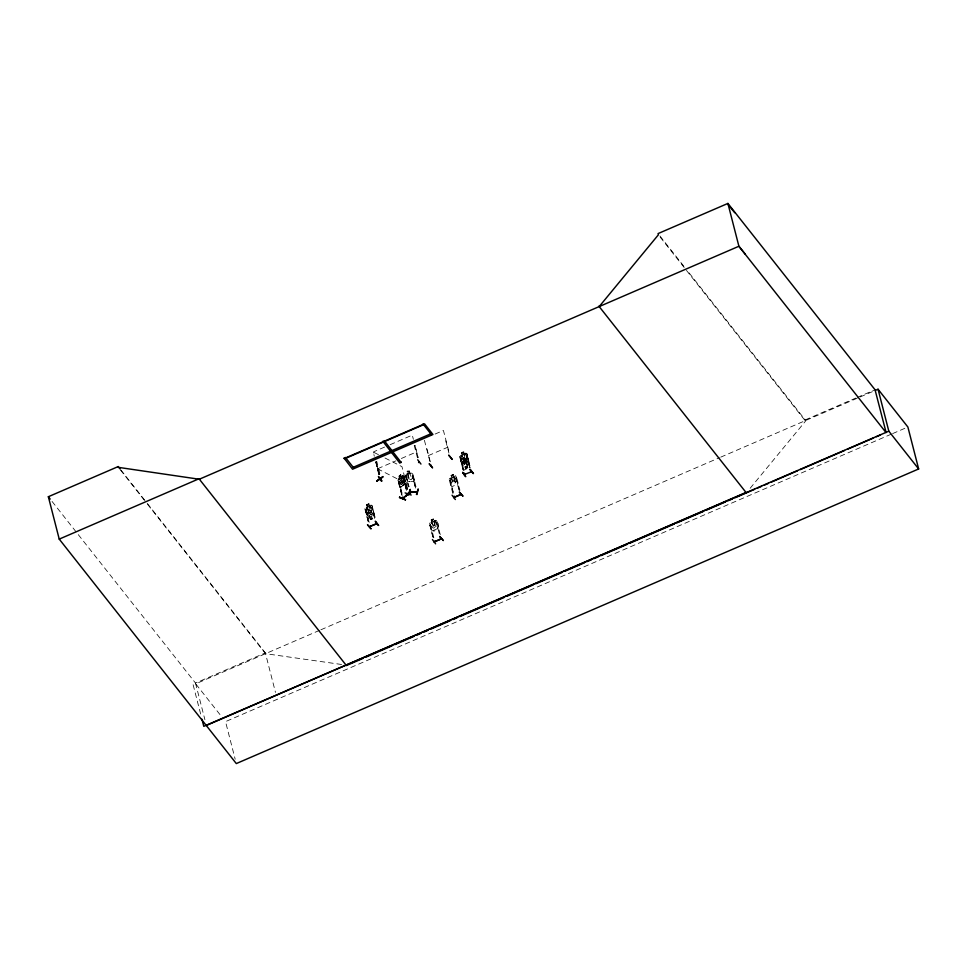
<?xml version="1.0" encoding="UTF-8"?>
<svg xmlns="http://www.w3.org/2000/svg" width="967" height="967" viewBox="0 0 967 967"><rect width="100%" height="100%" fill="white"/><g stroke="black" fill="none" stroke-linecap="round" stroke-linejoin="round"><path stroke-width="0.73" stroke-dasharray="4.83 3.63" d="M400.459 487.428L404.52 484.044L404.726 481.554M404.52 484.044L404.605 481.554L404.617 484.092L400.435 487.537L399.359 485.942L400.519 487.453M404.665 481.518L404.641 484.104L400.495 487.561L399.359 485.942M430.956 529.287C434.86 535.186 441.617 525.141 436.588 520.669M437.821 528.598L438.111 526.193M450.598 484.926L451.867 486.655L457.476 484.237L457.766 481.832M469.478 467.69L469.744 465.308L466.783 453.535M462.649 468.366L463.918 470.107L469.563 467.726L469.853 465.332M365.828 512.353L366.094 509.911L371.751 507.554L373.057 509.355M365.913 512.329L366.203 509.996M460.884 461.332L461.15 458.89L466.795 456.545L468.028 458.37M468.016 461.452L462.335 463.761L468.016 461.452L468.318 459.059M406.563 479.656L405.149 474.108L405.765 473.334L411.7 473.153L412.764 473.903L414.19 479.451L413.852 481.53L407.856 481.735L406.575 479.644M414.214 479.39L413.864 481.481L407.856 481.735M401.22 476.828L402.272 476.779L403.287 480.647L402.816 483.029L401.184 484.407L399.879 483.488L398.984 476.127L400.749 474.652L399.045 476.151L400.797 474.676L403.348 485.083M403.287 480.647L402.828 483.029L401.172 484.407L399.879 483.488M398.887 479.632L399.601 478.206L397.945 480.406L402.49 475.788L401.184 476.755L403.324 485.083M399.516 478.194C395.745 483.403 400.483 474.906 403.299 476.006L407.361 491.381M406.974 471.231L409.524 471.147L406.974 471.231L409.73 481.614M405.403 475.413L406.104 475.389L405.403 475.413L408.582 488.178M412.244 475.377L413.006 475.184L412.244 475.377L415.834 489.362M468.113 464.16L467.339 466.324L465.103 467.266L463.471 466.118M462.589 462.456L463.374 460.304L465.623 459.373L467.242 460.522M452.798 493.388L449.147 479.342L449.715 478.278L455.312 475.921L456.339 476.284L459.929 490.305M449.184 479.39L449.715 478.278M433.156 537.749L429.505 523.703L431.729 521.987L431.161 519.871L433.554 518.844L434.05 521.056M429.529 523.751L430.158 522.736M367.255 517.889L368.294 518.276L373.903 515.943L374.447 514.843L372.948 509.355M468.947 464.922C470.941 462.431 464.16 468.959 462.299 466.88M750.162 488.262L805.511 421.128L805.197 419.908L687.851 271.328M463.507 461.066L462.48 462.262L463.58 466.312L464.958 466.505L465.429 468.669L467.835 467.665L467.182 465.526L468.233 464.378L467.121 460.304L463.544 460.969L461.912 459.821L460.921 455.965L461.948 454.78L461.319 452.677L463.737 451.674L464.233 453.886L465.574 454.031L466.565 457.887L465.84 460.062L464.378 454.538L462.129 455.469L463.544 461.114L462.879 458.962L465.284 457.959M367.17 506.805L366.142 507.989L369.732 516.837L371.981 515.894L370.796 506.055L369.406 505.862L368.947 503.698L366.541 504.701L367.061 506.768M399.117 476.175L400.761 474.785M399.431 476.235L400.483 475.353L399.625 476.936L400.507 475.365M399.613 476.924L400.664 476.042M399.758 478.895L401.402 477.517L399.77 478.895L400.761 482.751L402.405 481.385L400.749 482.751M402.49 475.885L401.305 476.864L402.308 476.791M398.984 481.385L398.295 481.711L398.984 481.385L403.287 498.162M403.082 477.722L403.771 477.396L403.082 477.722L406.309 490.305M378.762 474.495L375.861 462.214L379.451 474.592M376.344 462.468L375.655 462.371M403.904 476.743L404.593 476.84L403.904 476.743L407.361 490.209M407.603 473.359L406.503 474.096L407.494 477.952L409.198 479.559L411.579 479.475L412.425 477.783L411.434 473.927L409.984 473.274M384.588 447.08L373.516 451.867L374.592 456.061M390.136 444.687L412.293 435.126L413.368 439.32M435.114 434.05L443.418 430.46L449.268 452.919M377.819 468.644L395.829 460.872M401.365 458.479L416.608 451.903M428.345 455.614L447.733 447.238M450.852 475.559L453.233 474.531L450.852 475.559L451.48 477.65L450.429 478.81L451.42 482.666L453.027 483.802L455.264 482.847L456.025 480.672L455.034 476.828L453.668 476.646L453.197 474.483M450.223 480.514L449.462 480.659L450.223 480.514L454.176 495.902M455.928 477.867L456.69 477.722L455.928 477.867L459.156 490.45M431.294 519.956L433.53 518.989M440.275 534.678L436.661 520.609L434.086 520.911L435.392 521.189L436.383 525.045L435.609 527.208L433.385 528.163L431.765 527.027L430.774 523.171L431.79 521.975L431.197 519.92M435.658 520.282L430.073 522.639M429.819 525.021L430.581 524.876L429.819 525.021L433.047 537.604M436.274 522.228L437.048 522.083L436.274 522.228L439.622 534.956M437.749 528.562L432.225 530.883L431.004 529.203M52.073 501.45L195.491 683.053L265.345 652.894L275.486 692.408M805.197 419.908L855.868 398.029M857.245 397.437L873.672 390.342M319.509 630.375L195.697 683.838L220.875 715.713M320.887 629.783L719.375 457.729M720.766 457.137L858.793 397.546M860.171 396.953L873.914 391.019M891.236 434.195L225.529 721.612L235.186 759.228M892.626 433.603L906.49 427.607M417.478 457.862L414.251 445.594L414.916 445.316L418.131 457.584L414.807 444.905M376.792 461.779L376.127 462.069L376.9 461.924L380.357 475.401M415.024 445.461L414.251 445.594M445.714 440.795L448.93 453.064M426.979 448.893L430.436 462.359M462.915 459.011L465.248 458.104L465.78 460.171M464.233 453.886L466.856 453.463L470.47 467.532M460.606 457.524L459.954 457.802L460.715 457.669L464.668 473.044M466.469 455.082L467.242 454.949L466.469 455.082L469.805 467.81M463.12 459.325L465.369 458.382M368.91 503.843L366.638 504.738L367.194 506.853M365.163 509.827L365.925 509.694L365.163 509.827L368.391 522.41M371.679 507.107L372.452 506.974L371.679 507.107L375.015 519.835M370.059 513.259L367.496 512.353L369.72 514.142L368.802 517.152L370.361 514.408L372.827 515.471L370.712 513.743L371.703 510.697L369.95 513.284M465.393 468.62L467.835 467.665M372.791 518.687L370.349 519.642L372.791 518.687L372.126 516.547L373.189 515.399L369.587 506.551L367.339 507.494L368.33 511.35L367.545 513.477L368.536 517.333L369.914 517.526L370.446 519.581M407.784 474.048L410.165 473.963L411.156 477.819L408.775 477.903M341.593 664.486L265.538 653.68L147.262 503.916M403.215 476.066L402.393 475.849L403.263 475.994M455.312 475.921L456.267 476.356M435.609 520.331L436.685 520.657M468.427 459.784L467.363 459.373L461.767 461.718L461.199 462.782M466.892 453.511L465.816 453.088L460.219 455.433L459.676 456.533L463.181 470.385M371.05 505.245L372.029 505.596L375.68 519.557M378.46 454.683L373.238 452.024L374.314 456.219M384.999 458.007L401.97 466.65L407.711 488.964M377.541 468.802L406.285 483.427M463.362 461.078L462.54 461.428L464.764 463.12L463.846 466.13L465.405 463.386L467.871 464.462L465.768 462.722L466.759 459.676L465.139 462.48L463.411 461.029M659.917 235.948L684.128 266.614M660.231 237.181L805.511 421.128M120.984 470.107L265.345 652.894M120.259 469.72L146.331 502.731M461.09 462.069L462.359 463.809M372.065 505.487L371.026 505.112L365.429 507.445L364.885 508.557L368.5 522.555M373.528 511.084L373.226 513.477L367.545 515.786L366.3 514.081M374.483 514.891L373.903 515.943M369.817 517.575L370.385 519.69M466.795 456.545L468.101 458.334M462.697 468.27L463.967 470.01M366.348 513.997L367.617 515.737M399.419 485.881L400.495 487.561M461.428 452.713L461.984 454.828L459.76 456.521L463.29 470.53M464.934 466.457L465.49 468.572M456.037 478.012L459.265 490.595M450.114 480.381L453.354 492.965M424.392 440.227L429.868 461.295M430.472 524.743L434.884 541.653M412.716 473.878L416.233 487.767M412.305 475.208L415.895 489.193M409.524 471.147L409.972 473.334M407.59 473.274L409.73 481.602M406.104 475.389L408.981 486.582M406.055 475.571L408.92 486.752M404.387 476.985L407.506 489.121M404.109 476.586L407.566 490.064M403.191 475.957L407.155 491.296M403.287 477.807L406.515 490.39M398.779 481.3L402.369 495.285M402.091 495.769L398.005 480.381L401.885 495.696M376.03 461.658L379.693 475.679M375.752 461.815L379.318 475.691M365.828 509.549L369.877 525.069M195.491 683.053L204.907 719.702M193.122 684.745L200.858 714.867M399.202 479.475L400.918 480.913L400.398 484.334L401.414 481.046C402.913 483.73 404.75 480.901 401.656 480.321L402.199 477.069L401.148 480.152L399.202 479.475M436.431 526.072L435.621 526.435L433.857 525.045L432.309 527.946L433.24 524.803L431.137 523.099L433.591 524.138L435.126 521.37L434.231 524.392L436.431 526.072M456.086 481.711L455.276 482.074L453.511 480.684L451.952 483.585L452.882 480.442L450.791 478.738L453.233 479.777L454.78 477.009L453.874 480.031L456.086 481.711M371.836 510.939L371.074 511.325L369.237 509.887L367.665 512.764L368.608 509.645L366.493 507.917L368.959 508.98L370.53 506.237L369.612 509.246L371.836 510.939M466.626 458.914L465.864 459.301L464.027 457.862L462.456 460.739L463.398 457.621L461.283 455.892L463.749 456.956L465.308 454.212L464.402 457.222L466.626 458.914M452.834 475.099L451.577 476.405L452.834 475.099M453.849 477.335L451.613 478.302L452.604 482.158L454.841 481.191L453.849 477.335M433.18 519.46L431.923 520.766L433.18 519.46M434.195 521.697L431.971 522.663L432.962 526.519L435.186 525.552L434.195 521.697M464.909 458.576L463.459 459.18L463.64 459.869L465.079 459.265L464.909 458.576M465.925 460.812L463.689 461.755L464.668 465.611L466.916 464.668L465.925 460.812M463.362 452.29L461.912 452.894L462.093 453.583L463.531 452.979L463.362 452.29M368.572 504.315L367.122 504.919L367.303 505.608L368.741 505.004L368.572 504.315M370.579 510.407L368.33 511.35L370.566 510.395M371.002 512.063L368.753 512.993L371.002 512.051M466.046 461.029L463.797 461.96L464.789 465.816L467.037 464.885L466.046 461.029M467.073 466.771L465.623 467.363L465.804 468.052L467.254 467.46L467.073 466.771M372.029 517.792L370.579 518.385L370.76 519.074L372.198 518.469L372.029 517.792M409.114 471.57L407.59 471.63L407.76 472.319L409.295 472.259L409.114 471.57"/><path stroke-width="1.45" d="M399.649 497.026L399.444 497.618L405.499 499.721M377.021 481.095L382.847 476.562M441.423 538.837L434.05 541.81L434.848 541.194M453.692 497.473L460.969 494.33M454.538 497.292L454.393 496.687M461.078 494.5L453.801 497.618M380.357 478.883L381.167 478.532M381.107 478.52L381.058 478.097M419.4 462.238L418.699 462.552M369.394 526.64L376.55 523.606M376.755 523.751L369.503 526.773M464.184 474.616L464.885 473.83M470.591 471.461L471.618 471.703L464.317 474.531M381.566 481.131C374.193 469.478 382.025 483.645 381.88 480.611M435.609 543.841L432.43 539.55M462.649 472.621L465.731 476.719L462.637 472.295M381.203 478.701L380.394 479.439L380.587 478.846M408.956 493.653L408.255 492.904M408.787 494.826L410.334 489.387M408.376 494.79L410.02 489.713M410.359 492.348L410.383 491.732M409.633 492.191L417.152 492.191M416.451 494.246L416.97 494.584L418.095 489.157M403.034 497.594L403.299 498.235M418.566 462.383L419.231 462.057M408.896 493.617L408.461 493.363M431.33 465.659L431.209 465.212M599.202 306.575L658.37 234.812L658.056 233.591L727.897 203.433L875.038 389.749L885.796 431.306M405.125 492.892L411.205 495.019M402.84 498.561L408.134 494.137M376.779 481.022L382.932 476.912L376.792 480.998M405.838 495.515L411.797 491.526M405.947 495.793L412.075 491.732M417.224 492.155L409.682 492.384M875.292 390.414L878.048 389.23L907.88 427.015L918.65 468.959L236.311 763.567L59.229 539.115L48.35 496.724L118.192 466.577L120.053 468.935M59.229 539.115L199.021 478.762L346.416 665.562L363.024 658.394M344.131 458.551L424.525 423.836L432.95 434.509L352.556 469.225L343.986 458.02M382.811 441.266L399.818 463.145L401.087 462.008M455.336 499.54L452.072 495.189M441.351 538.873L434.159 541.979M439.84 536.673L443.357 540.589L439.707 536.419M206.382 725.431L746.004 492.457M918.65 468.959L888.818 431.185L203.795 726.338L201.958 719.17M365.792 657.197L392.082 645.847M394.85 644.651L414.227 636.286M416.995 635.089L421.141 633.3M423.909 632.104L428.067 630.315M430.835 629.118L450.211 620.754M452.979 619.557L457.125 617.768M459.893 616.571L504.182 597.449M506.938 596.252L533.24 584.902M536.008 583.705L562.298 572.355M565.066 571.159L584.443 562.794M587.211 561.597L591.357 559.808M594.125 558.612L598.283 556.823M601.051 555.626L627.341 544.276M630.109 543.079L674.386 523.957M677.154 522.772L703.444 511.41M706.212 510.225L725.588 501.861M728.356 500.664L732.515 498.863M735.283 497.679L754.647 489.314M757.415 488.117L761.561 486.328M764.329 485.132L768.475 483.343M771.243 482.146L797.521 470.796M800.289 469.599L844.554 450.501M847.31 449.304L873.588 437.954M876.356 436.758L880.502 434.969M420.959 464.063L417.708 459.772M432.454 467.557L429.203 463.918M448.893 455.409L452.218 459.41L448.785 455.131M470.071 469.599L473.479 473.492L469.974 469.249M471.521 471.558L470.977 471.993M464.45 474.712L464.922 474.301M378.194 525.335L375.184 521.261M380.104 478.967L380.708 479.233M407.929 494.052L402.55 498.537M459.494 492.312L463.012 496.228L459.349 492.058M473.129 473.576L470.119 469.515M375.643 521.418L378.677 525.492M441.315 538.692L440.396 538.607M728.211 204.653L734.715 212.716M745.388 254.321L738.897 246.259L727.897 203.433M886.038 432.587L738.897 246.259L199.275 479.245L118.397 467.363L118.192 466.577M598.851 306.14L746.355 492.892M401.22 462.528L384.225 440.65M48.35 496.724L50.211 499.081M429.36 463.846L432.539 467.907M878.048 389.23L888.818 431.185M431.403 434.606L422.978 423.921M430.786 433.82L353.221 467.315M423.594 424.706L346.017 458.189M418.155 489.181L416.511 494.27M416.414 491.55L416.475 492.167M353.837 468.088L345.4 457.415M399.673 497.316L405.475 499.794L399.673 497.316M367.533 524.803L370.953 528.744L367.533 524.803"/></g></svg>
